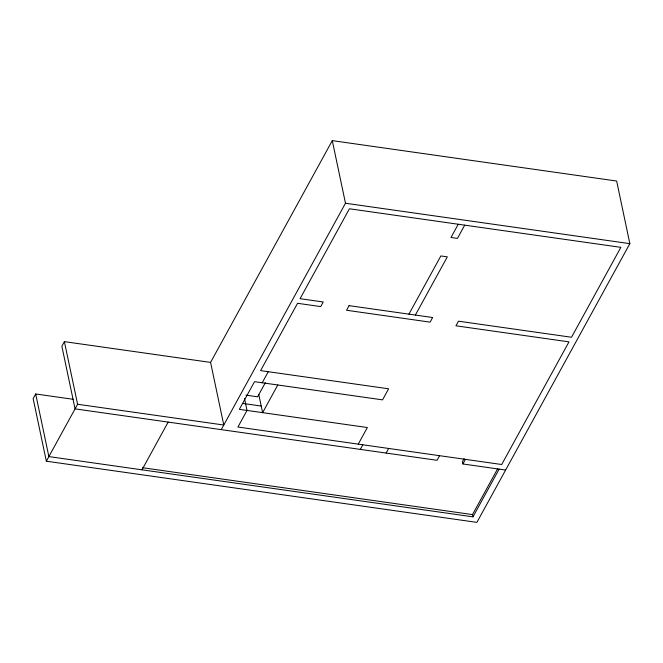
<?xml version="1.0" encoding="UTF-8"?>
<svg xmlns="http://www.w3.org/2000/svg" width="663" height="663" viewBox="0 0 663 663"><rect width="100%" height="100%" fill="white"/><g stroke="black" fill="none" stroke-linecap="round" stroke-linejoin="round"><path stroke-width="0.99" d="M73.585 399.35L35.678 393.971L33.15 398.579L46.344 461.199L476.904 522.369L629.85 243.653L616.656 181.032L332.287 140.631L210.585 362.404L223.787 425.024L77.596 404.256L46.344 461.199M210.585 362.404L64.394 341.636L61.866 346.243L75.06 408.864L437.058 460.296L439.594 455.688M141.981 469.818L168.17 422.091M221.251 429.641L345.481 203.243L332.287 140.631M262.2 382.766L268.275 371.703M265.382 382.642L257.609 396.805L245.981 395.156M277.789 384.988L262.606 412.651L258.802 394.618M408.914 314.146L440.854 255.935L447.318 256.854L415.369 315.066M458.249 224.235L450.973 237.495L457.437 238.415L464.713 225.155M358.252 444.135L367.36 427.536L239.351 409.344L254.534 381.681L382.543 399.872L388.617 388.8L260.609 370.617L297.546 303.298L320.718 306.588L323.246 301.98L300.074 298.69L349.418 208.779L620.858 247.34L571.523 337.252L458.489 321.19L455.953 325.806L568.995 341.868L501.692 464.514L237.909 427.03L247.026 410.438L244.49 398.413M360.291 449.39L362.818 444.782M386.123 453.061L388.651 448.453M464.108 458.647L462.426 461.721L462.898 463.967L505.62 470.042M462.898 463.967L465.426 459.36M35.678 393.971L48.88 456.592L472.976 516.842L472.495 514.596L497.698 468.675M472.976 516.842L499.156 469.122M345.481 203.243L629.85 243.653M242.832 403.435L261.189 406.046M142.528 467.713L472.495 514.596M64.394 341.636L77.596 404.256M349.086 305.651L346.558 310.259L430.121 322.135L432.649 317.519L349.086 305.651"/></g></svg>
